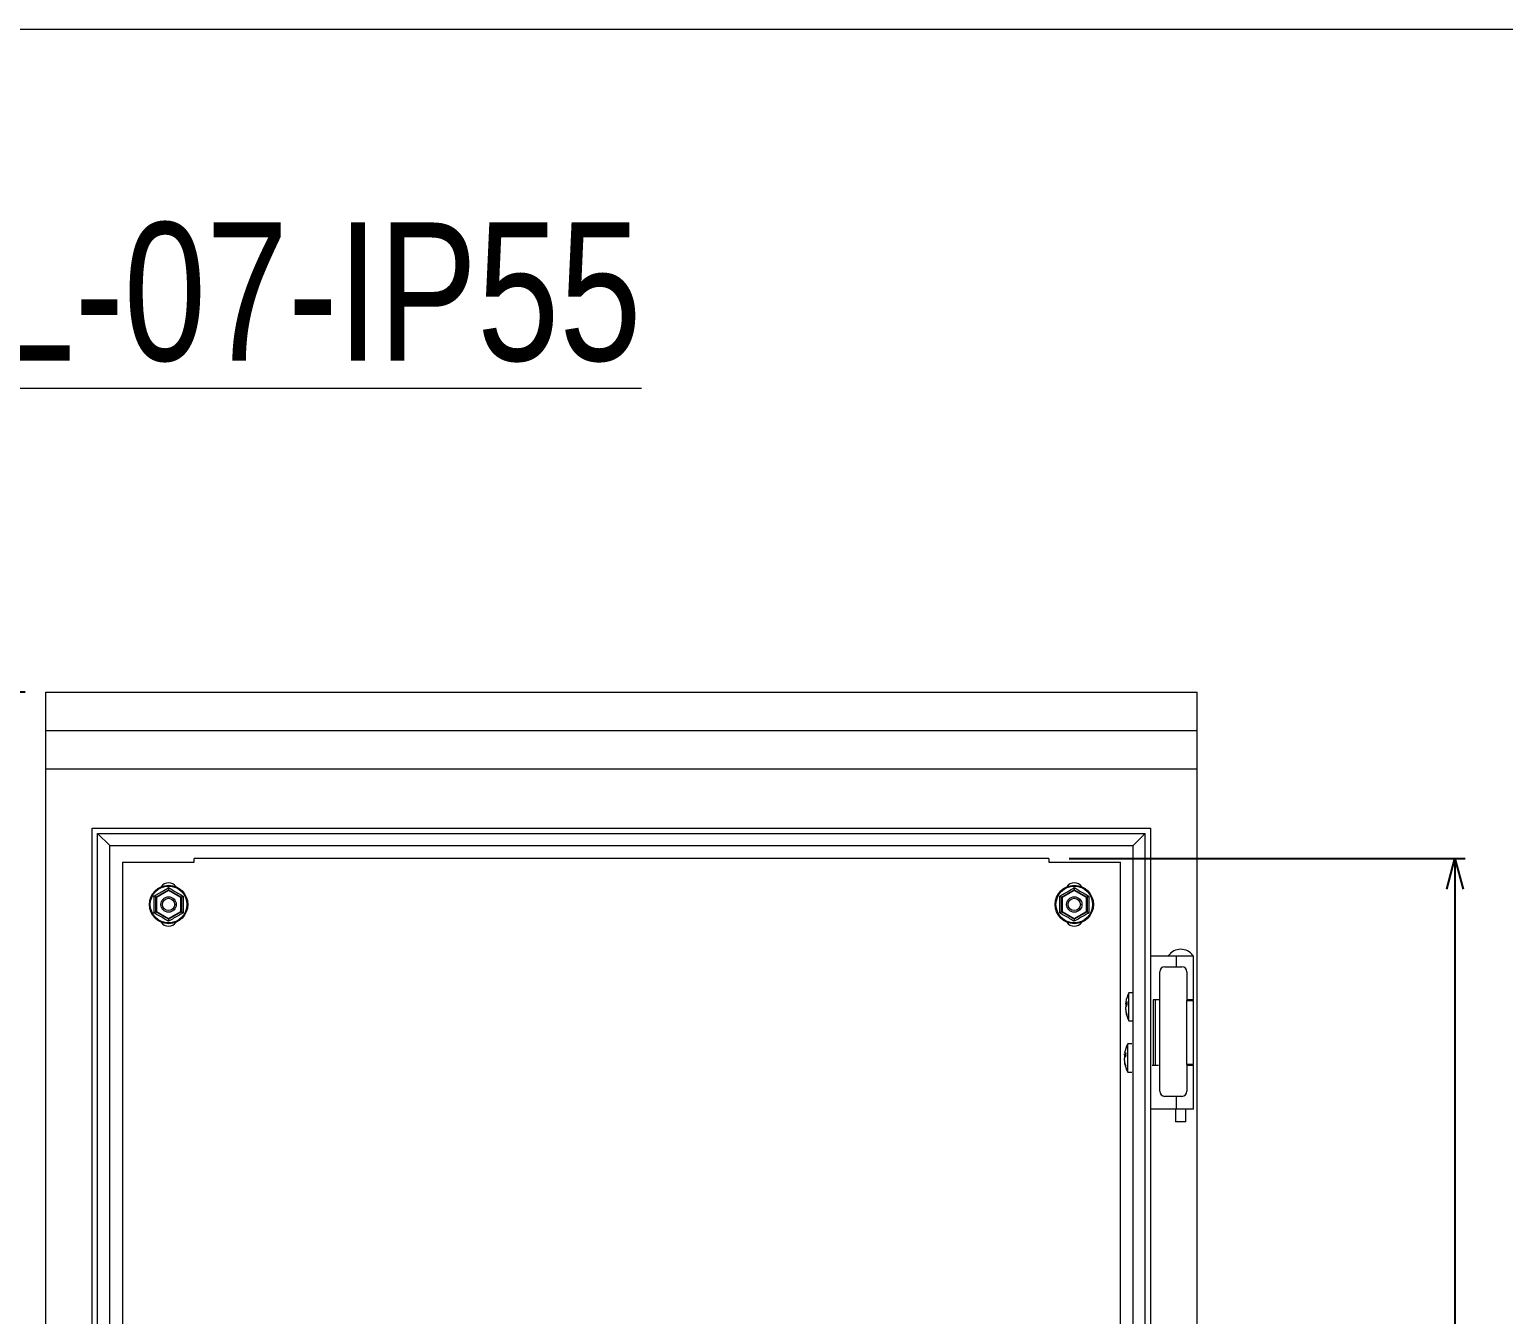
# Model space of a CAD drawing. Header units: millimetres. Extents: x 2216 to 5301, y 1125 to 3316.
# Drawn here: x 3744 to 4320, y 2771 to 3273 of the extents above; entities that cross this region are included whole.
import ezdxf

# ---------------------------------------------------------------- set-up
doc = ezdxf.new("R2010")
doc.units = ezdxf.units.MM
doc.layers.add('BUSBAR', color=3, linetype='Continuous')
doc.layers.add('FRAME070', color=5, linetype='Continuous')
doc.styles.add('TAMCO', font='cordia.shx', dxfattribs={"width": 0.8, "height": 25})
doc.dimstyles.new('TAMCO', dxfattribs={"dimtxt": 25, "dimasz": 12, "dimexe": 4, "dimexo": 8, "dimgap": 7, "dimtad": 2, "dimdec": 1, "dimdsep": 46, "dimtxsty": 'TAMCO', "dimblk": 'OPEN30', "dimcen": 2.5, "dimclrd": 4, "dimclre": 4, "dimclrt": 3, "dimadec": 0, "dimazin": 0, "dimtfac": 1, "dimtdec": 1, "dimtmove": 0, "dimatfit": 3, "dimldrblk": 'OPEN30', "dimfxl": 1, "dimarcsym": 0})

# ---------------------------------------------------------------- blocks, each defined once
blk = doc.blocks.new('_Open30')
at = {"color": 0, "linetype": 'ByBlock', "lineweight": -2}
for p, q in [((-1, 0.268), (0, 0)), ((0, 0), (-1, -0.268)), ((0, 0), (-1, 0))]:
    blk.add_line(p, q, dxfattribs=at)
blk = doc.blocks.new('*D40')
at = {"color": 4, "linetype": 'ByBlock', "lineweight": -2}
for p, q in [((4150.31, 2949.24), (4305.09, 2949.24)), ((4301.09, 2937.24), (4301.09, 2456.24)), ((4150.31, 2444.24), (4305.09, 2444.24))]:
    blk.add_line(p, q, dxfattribs=at)
at = {"layer": 'DEFPOINTS', "color": 0, "linetype": 'ByBlock'}
for p in [(4142.31, 2949.24), (4142.31, 2444.24), (4301.09, 2444.24)]:
    blk.add_point(p, dxfattribs=at)
at = {"color": 4, "linetype": 'ByBlock', "lineweight": -2, "xscale": 12, "yscale": 12, "zscale": 12}
for p, rotation in [((4301.09, 2949.24), 90), ((4301.09, 2444.24), 270)]:
    blk.add_blockref('_Open30', p, dxfattribs=dict(at, rotation=rotation))
at = {"color": 3, "linetype": 'ByBlock', "lineweight": 9, "insert": (4320.59, 2696.74), "char_height": 25, "attachment_point": 5, "rotation": 90, "style": 'TAMCO'}
blk.add_mtext('505', dxfattribs=at)
blk = doc.blocks.new('*D45')
at = {"layer": 'BUSBAR', "color": 4, "lineweight": -2}
for p, q in [((3742.31, 3014.24), (3641.28, 3014.24)), ((3645.28, 2426.24), (3645.28, 3002.24)), ((3742.31, 2414.24), (3641.28, 2414.24))]:
    blk.add_line(p, q, dxfattribs=at)
at = {"layer": 'DEFPOINTS', "color": 0}
for p in [(3645.28, 3014.24), (3750.31, 3014.24), (3750.31, 2414.24)]:
    blk.add_point(p, dxfattribs=at)
at = {"layer": 'BUSBAR', "color": 4, "lineweight": -2, "xscale": 12, "yscale": 12, "zscale": 12}
for p, rotation in [((3645.28, 3014.24), 90), ((3645.28, 2414.24), 270)]:
    blk.add_blockref('_Open30', p, dxfattribs=dict(at, rotation=rotation))
at = {"layer": 'BUSBAR', "color": 3, "lineweight": 9, "insert": (3625.78, 2714.24), "char_height": 25, "attachment_point": 5, "rotation": 90, "style": 'TAMCO'}
blk.add_mtext('600', dxfattribs=at)

msp = doc.modelspace()

# ---------------------------------------------------------------- linework, layer by layer
at = {"color": 7, "linetype": 'Continuous', "lineweight": 9}
for p, q in [((3750.31, 3014.24), (4200.31, 3014.24)), ((3750.31, 2414.24), (3750.31, 3014.24)), ((4200.31, 2414.24), (4200.31, 3014.24)), ((3750.31, 2999.22), (4200.31, 2999.22)), ((3750.31, 2984.22), (4200.31, 2984.22)), ((3768.44, 2961.12), (4182.19, 2961.12)), ((3768.44, 2432.37), (3768.44, 2961.12)), ((3770.56, 2434.49), (3770.56, 2958.99)), ((3775.31, 2954.24), (3770.56, 2958.99)), ((3770.56, 2958.99), (4180.07, 2958.99)), ((4180.07, 2958.99), (4175.31, 2954.24)), ((4180.07, 2434.49), (4180.07, 2958.99)), ((4182.19, 2432.37), (4182.19, 2961.12)), ((3775.31, 2439.24), (3775.31, 2954.24)), ((3775.31, 2954.24), (4175.31, 2954.24)), ((4175.31, 2439.24), (4175.31, 2954.24)), ((3780.31, 2947.74), (3780.31, 2445.74)), ((3780.31, 2947.74), (3808.31, 2947.74)), ((3808.31, 2947.74), (3808.31, 2949.24)), ((4142.31, 2949.24), (3808.31, 2949.24)), ((4142.31, 2949.24), (4142.31, 2947.74)), ((4142.31, 2947.74), (4170.31, 2947.74)), ((4170.31, 2445.74), (4170.31, 2947.74)), ((3793.31, 2934.13), (3798.31, 2937.02)), ((3793.56, 2933.98), (3793.31, 2934.13)), ((3793.31, 2928.36), (3793.31, 2934.13)), ((3798.31, 2936.73), (3793.56, 2933.98)), ((3793.56, 2933.98), (3793.56, 2928.5)), ((3798.31, 2936.73), (3798.31, 2937.02)), ((3798.31, 2937.02), (3803.31, 2934.13)), ((3803.06, 2933.98), (3798.31, 2936.73)), ((3803.31, 2934.13), (3803.06, 2933.98)), ((3803.06, 2928.5), (3803.06, 2933.98)), ((3803.31, 2934.13), (3803.31, 2928.36)), ((4147.31, 2934.13), (4152.31, 2937.02)), ((4147.56, 2933.98), (4147.31, 2934.13)), ((4147.31, 2928.36), (4147.31, 2934.13)), ((4152.31, 2936.73), (4147.56, 2933.98)), ((4147.56, 2933.98), (4147.56, 2928.5)), ((4152.31, 2936.73), (4152.31, 2937.02)), ((4152.31, 2937.02), (4157.31, 2934.13)), ((4157.06, 2933.98), (4152.31, 2936.73)), ((4157.31, 2934.13), (4157.06, 2933.98)), ((4157.06, 2928.5), (4157.06, 2933.98)), ((4157.31, 2934.13), (4157.31, 2928.36)), ((3793.56, 2928.5), (3793.31, 2928.36)), ((3798.31, 2925.47), (3793.31, 2928.36)), ((3793.56, 2928.5), (3798.31, 2925.76)), ((3798.31, 2925.76), (3803.06, 2928.5)), ((3803.31, 2928.36), (3798.31, 2925.47)), ((3803.31, 2928.36), (3803.06, 2928.5)), ((4147.56, 2928.5), (4147.31, 2928.36)), ((4152.31, 2925.47), (4147.31, 2928.36)), ((4147.56, 2928.5), (4152.31, 2925.76)), ((4152.31, 2925.76), (4157.06, 2928.5)), ((4157.31, 2928.36), (4152.31, 2925.47)), ((4157.31, 2928.36), (4157.06, 2928.5)), ((3798.31, 2925.47), (3798.31, 2925.76)), ((4152.31, 2925.47), (4152.31, 2925.76)), ((4182.19, 2911.24), (4192.22, 2911.24)), ((4192.22, 2911.24), (4198.93, 2911.24)), ((4192.22, 2906.94), (4192.22, 2911.24)), ((4185.73, 2858.24), (4185.73, 2904.94)), ((4187.73, 2906.94), (4194.33, 2906.94)), ((4196.33, 2904.94), (4196.33, 2893.74)), ((4172.42, 2892.44), (4172.42, 2892.82)), ((4172.44, 2892.44), (4172.42, 2892.27)), ((4172.42, 2892.27), (4172.42, 2891.36)), ((4173.69, 2885.74), (4173.69, 2896.74)), ((4185.73, 2894.04), (4183.2, 2894.04)), ((4183.2, 2894.04), (4183.2, 2868.44)), ((4183.89, 2894.04), (4183.89, 2868.44)), ((4198.93, 2894.04), (4196.33, 2894.04)), ((4196.33, 2893.74), (4198.83, 2893.74)), ((4196.33, 2868.74), (4196.33, 2893.74)), ((4198.83, 2893.74), (4198.83, 2868.74)), ((4172.42, 2890.21), (4172.42, 2891.12)), ((4172.42, 2890.05), (4172.42, 2889.67)), ((4173.19, 2865.74), (4173.19, 2876.74)), ((4171.92, 2872.44), (4171.92, 2872.82)), ((4171.94, 2872.44), (4171.92, 2872.27)), ((4171.92, 2872.27), (4171.92, 2871.36)), ((4171.92, 2870.21), (4171.92, 2871.12)), ((4171.92, 2870.05), (4171.92, 2869.67)), ((4182.7, 2868.44), (4185.23, 2868.44)), ((4198.83, 2868.74), (4196.33, 2868.74)), ((4196.33, 2868.74), (4196.33, 2858.24)), ((4196.33, 2868.44), (4198.93, 2868.44)), ((4194.33, 2856.24), (4187.73, 2856.24)), ((4192.22, 2851.24), (4192.22, 2856.24)), ((4192.22, 2851.24), (4182.19, 2851.24)), ((4193.93, 2846.24), (4191.93, 2846.24)), ((4198.93, 2851.24), (4192.22, 2851.24)), ((4195.93, 2846.24), (4193.93, 2846.24))]:
    msp.add_line(p, q, dxfattribs=at)
at = {"color": 7, "linetype": 'Continuous', "lineweight": 9, "flags": 128}
for points in [[(4172.42, 2891.36), (4172.46, 2891.25), (4172.46, 2891.24)], [(4171.92, 2871.36), (4171.96, 2871.25), (4171.96, 2871.24)]]:
    msp.add_lwpolyline(points, dxfattribs=at)
at = {"color": 7, "linetype": 'Continuous', "lineweight": 9}
for centre, radius in [((3798.31, 2931.24), 7.5), ((3798.31, 2931.24), 7.16), ((4152.31, 2931.24), 7.5), ((4152.31, 2931.24), 7.16), ((3798.31, 2931.24), 3), ((3798.31, 2931.24), 2.41), ((4152.31, 2931.24), 3), ((4152.31, 2931.24), 2.41)]:
    msp.add_circle(centre, radius, dxfattribs=at)
for centre, radius, start, end in [((3798.31, 2936.24), 3.5, 32.87835, 147.12165), ((4152.31, 2936.24), 3.5, 32.87835, 147.12165), ((3798.31, 2926.24), 3.5, 212.87835, 327.12165), ((4152.31, 2926.24), 3.5, 212.87835, 327.12165), ((4193.93, 2907.98), 5.76, 34.48292, 145.51708), ((4187.73, 2904.94), 2, 90, 180), ((4194.33, 2904.94), 2, 0, 90), ((4174.75, 2891.65), 2.46, 138.60607, 161.30165), ((4184.01, 2891.24), 11.7, 151.96016, 170.85574), ((4183.93, 2892.62), 11.04, 176.59344, 183.40656), ((4174.75, 2890.33), 2.46, 138.60636, 161.30136), ((4182.43, 2891.53), 10.1, 187.51083, 199.37013), ((4182.43, 2890.99), 10.1, 187.51083, 199.37004), ((4184.01, 2891.24), 11.7, 189.14426, 208.03984), ((4174.78, 2887.91), 1.89, 171.76528, 188.23472), ((4183.51, 2871.24), 11.7, 151.96016, 170.85574), ((4174.25, 2871.65), 2.46, 138.6056, 161.30212), ((4174.25, 2870.33), 2.46, 138.6056, 161.30212), ((4181.93, 2871.53), 10.1, 187.51096, 199.37001), ((4181.93, 2870.99), 10.1, 187.51089, 199.37007), ((4183.51, 2871.24), 11.7, 189.14426, 208.03984), ((4183.43, 2872.62), 11.04, 176.59344, 183.40656), ((4174.28, 2867.91), 1.89, 171.76502, 188.23498), ((4187.73, 2858.24), 2, 180, 270), ((4194.33, 2858.24), 2, 270, 0)]:
    msp.add_arc(centre, radius, start, end, dxfattribs=at)
for points, knots in [([(3792.61, 2934.53), (3793.19, 2934.85), (3794.42, 2935.53), (3796.35, 2936.64), (3797.65, 2937.43), (3798.31, 2937.83)], [0, 0, 0, 0, 0.302131, 0.647328, 1, 1, 1, 1]), ([(3792.61, 2934.53), (3792.61, 2934.53), (3792.71, 2934.47), (3792.91, 2934.36), (3793.13, 2934.23), (3793.28, 2934.15), (3793.3, 2934.13), (3793.31, 2934.13)], [0, 0, 0, 0, 0.004709, 0.27115, 0.530773, 0.764909, 1, 1, 1, 1]), ([(3792.61, 2927.95), (3792.62, 2928.61), (3792.65, 2930.02), (3792.66, 2932.24), (3792.63, 2933.77), (3792.61, 2934.53)], [0, 0, 0, 0, 0.302131, 0.647329, 1, 1, 1, 1]), ([(3798.31, 2937.83), (3798.31, 2937.83), (3798.31, 2937.71), (3798.31, 2937.49), (3798.31, 2937.23), (3798.31, 2937.05), (3798.31, 2937.03), (3798.31, 2937.02)], [0, 0, 0, 0, 0.004705, 0.271149, 0.530769, 0.764908, 1, 1, 1, 1]), ([(3798.31, 2937.83), (3798.88, 2937.49), (3800.08, 2936.75), (3802.01, 2935.64), (3803.34, 2934.91), (3804.02, 2934.53)], [0, 0, 0, 0, 0.302131, 0.647328, 1, 1, 1, 1]), ([(3803.31, 2934.13), (3803.32, 2934.13), (3803.34, 2934.15), (3803.5, 2934.23), (3803.72, 2934.36), (3803.91, 2934.47), (3804.02, 2934.53), (3804.02, 2934.53)], [0, 0, 0, 0, 0.235091, 0.469227, 0.72885, 0.995291, 1, 1, 1, 1]), ([(3804.02, 2934.53), (3804, 2933.88), (3803.97, 2932.46), (3803.97, 2930.24), (3804, 2928.72), (3804.02, 2927.95)], [0, 0, 0, 0, 0.302131, 0.647327, 1, 1, 1, 1]), ([(4146.61, 2934.53), (4147.19, 2934.85), (4148.42, 2935.53), (4150.35, 2936.64), (4151.65, 2937.43), (4152.31, 2937.83)], [0, 0, 0, 0, 0.302131, 0.647329, 1, 1, 1, 1]), ([(4146.61, 2934.53), (4146.61, 2934.53), (4146.71, 2934.47), (4146.91, 2934.36), (4147.13, 2934.23), (4147.28, 2934.15), (4147.3, 2934.13), (4147.31, 2934.13)], [0, 0, 0, 0, 0.004705, 0.27115, 0.530774, 0.764909, 1, 1, 1, 1]), ([(4146.61, 2927.95), (4146.62, 2928.61), (4146.65, 2930.02), (4146.66, 2932.24), (4146.63, 2933.77), (4146.61, 2934.53)], [0, 0, 0, 0, 0.302131, 0.647329, 1, 1, 1, 1]), ([(4152.31, 2937.83), (4152.31, 2937.83), (4152.31, 2937.71), (4152.31, 2937.49), (4152.31, 2937.23), (4152.31, 2937.05), (4152.31, 2937.03), (4152.31, 2937.02)], [0, 0, 0, 0, 0.004705, 0.271149, 0.530769, 0.764908, 1, 1, 1, 1]), ([(4152.31, 2937.83), (4152.88, 2937.49), (4154.08, 2936.75), (4156.01, 2935.64), (4157.34, 2934.91), (4158.02, 2934.53)], [0, 0, 0, 0, 0.302131, 0.647328, 1, 1, 1, 1]), ([(4157.31, 2934.13), (4157.32, 2934.13), (4157.34, 2934.15), (4157.5, 2934.23), (4157.72, 2934.36), (4157.91, 2934.47), (4158.02, 2934.53), (4158.02, 2934.53)], [0, 0, 0, 0, 0.235091, 0.469226, 0.72885, 0.995295, 1, 1, 1, 1]), ([(4158.02, 2934.53), (4158, 2933.88), (4157.97, 2932.46), (4157.97, 2930.24), (4158, 2928.72), (4158.02, 2927.95)], [0, 0, 0, 0, 0.302131, 0.647327, 1, 1, 1, 1]), ([(3792.61, 2927.95), (3792.61, 2927.95), (3792.71, 2928.01), (3792.91, 2928.12), (3793.13, 2928.25), (3793.28, 2928.34), (3793.3, 2928.35), (3793.31, 2928.36)], [0, 0, 0, 0, 0.004714, 0.271154, 0.530773, 0.764909, 1, 1, 1, 1]), ([(3798.31, 2924.66), (3797.75, 2925), (3796.54, 2925.73), (3794.62, 2926.85), (3793.28, 2927.58), (3792.61, 2927.95)], [0, 0, 0, 0, 0.302131, 0.647328, 1, 1, 1, 1]), ([(3804.02, 2927.95), (3803.44, 2927.63), (3802.2, 2926.95), (3800.27, 2925.85), (3798.97, 2925.06), (3798.31, 2924.66)], [0, 0, 0, 0, 0.302131, 0.647329, 1, 1, 1, 1]), ([(3803.31, 2928.36), (3803.32, 2928.35), (3803.34, 2928.34), (3803.5, 2928.25), (3803.72, 2928.12), (3803.91, 2928.01), (3804.02, 2927.95), (3804.02, 2927.95)], [0, 0, 0, 0, 0.235091, 0.469227, 0.728846, 0.995286, 1, 1, 1, 1]), ([(4146.61, 2927.95), (4146.61, 2927.95), (4146.71, 2928.01), (4146.91, 2928.12), (4147.13, 2928.25), (4147.28, 2928.34), (4147.3, 2928.35), (4147.31, 2928.36)], [0, 0, 0, 0, 0.00471, 0.271155, 0.530774, 0.764909, 1, 1, 1, 1]), ([(4152.31, 2924.66), (4151.75, 2925), (4150.54, 2925.73), (4148.62, 2926.85), (4147.28, 2927.58), (4146.61, 2927.95)], [0, 0, 0, 0, 0.302131, 0.647328, 1, 1, 1, 1]), ([(4158.02, 2927.95), (4157.44, 2927.63), (4156.2, 2926.95), (4154.27, 2925.85), (4152.97, 2925.06), (4152.31, 2924.66)], [0, 0, 0, 0, 0.30213, 0.647329, 1, 1, 1, 1]), ([(4157.31, 2928.36), (4157.32, 2928.35), (4157.34, 2928.34), (4157.5, 2928.25), (4157.72, 2928.12), (4157.91, 2928.01), (4158.02, 2927.95), (4158.02, 2927.95)], [0, 0, 0, 0, 0.235091, 0.469226, 0.728845, 0.99529, 1, 1, 1, 1]), ([(3798.31, 2925.47), (3798.31, 2925.46), (3798.31, 2925.43), (3798.31, 2925.26), (3798.31, 2925), (3798.31, 2924.78), (3798.31, 2924.66), (3798.31, 2924.66)], [0, 0, 0, 0, 0.235092, 0.469231, 0.728851, 0.995295, 1, 1, 1, 1]), ([(4152.31, 2925.47), (4152.31, 2925.46), (4152.31, 2925.43), (4152.31, 2925.26), (4152.31, 2925), (4152.31, 2924.78), (4152.31, 2924.66), (4152.31, 2924.66)], [0, 0, 0, 0, 0.235092, 0.469231, 0.728851, 0.995295, 1, 1, 1, 1]), ([(4172.42, 2892.27), (4172.58, 2892.26), (4172.78, 2892.25), (4172.98, 2892.23), (4173.01, 2892.23)], [0, 0, 0, 0, 0.840043, 1, 1, 1, 1]), ([(4171.92, 2872.27), (4172.08, 2872.26), (4172.28, 2872.25), (4172.48, 2872.23), (4172.51, 2872.23)], [0, 0, 0, 0, 0.840042, 1, 1, 1, 1])]:
    msp.add_open_spline(points, degree=3, knots=knots, dxfattribs=at)
for points in [[(4198.93, 2894.04), (4198.93, 2911.24)], [(4172.42, 2892.44), (4172.9, 2892.42)], [(4175.31, 2896.74), (4173.69, 2896.74)], [(4173.69, 2885.74), (4175.31, 2885.74)], [(4174.81, 2876.74), (4173.19, 2876.74)], [(4171.92, 2872.44), (4172.4, 2872.42)], [(4173.19, 2865.74), (4174.81, 2865.74)], [(4198.93, 2851.24), (4198.93, 2868.44)], [(4191.93, 2851.24), (4191.93, 2846.24)], [(4195.93, 2846.24), (4195.93, 2851.24)]]:
    msp.add_open_spline(points, degree=1, dxfattribs=at)
at = {"layer": 'FRAME070', "lineweight": 9}
msp.add_line((5256.08, 3273.22), (2254.77, 3273.22), dxfattribs=at)
msp.add_line((5256.08, 3273.22), (2254.77, 3273.22), dxfattribs=at)

# ---------------------------------------------------------------- texts
at = {"layer": 'BUSBAR', "color": 4, "lineweight": 9, "insert": (3517.62, 3197.79), "char_height": 54, "attachment_point": 1, "style": 'TAMCO'}
msp.add_mtext('{\\LCES-STL-07-IP55}', dxfattribs=at)

# ---------------------------------------------------------------- dimensions: what is measured, and where the dimension line sits
at = {"color": 0, "linetype": 'ByBlock', "lineweight": 9}
dim = msp.add_linear_dim(base=(4301.09, 2444.24), p1=(4142.31, 2949.24), p2=(4142.31, 2444.24), angle=90, dimstyle='TAMCO', dxfattribs=at)
dim.commit()
dim.dimension.update_dxf_attribs({"geometry": '*D40', "text_midpoint": (4320.59, 2696.74)})
at = {"layer": 'BUSBAR', "color": 2, "lineweight": 9}
dim = msp.add_linear_dim(base=(3645.28, 3014.24), p1=(3750.31, 2414.24), p2=(3750.31, 3014.24), angle=90, dimstyle='TAMCO', override={"dimarcsym": 1}, dxfattribs=at)
dim.commit()
dim.dimension.update_dxf_attribs({"geometry": '*D45', "text_midpoint": (3625.78, 2714.24)})

doc.saveas('drawing.dxf')
